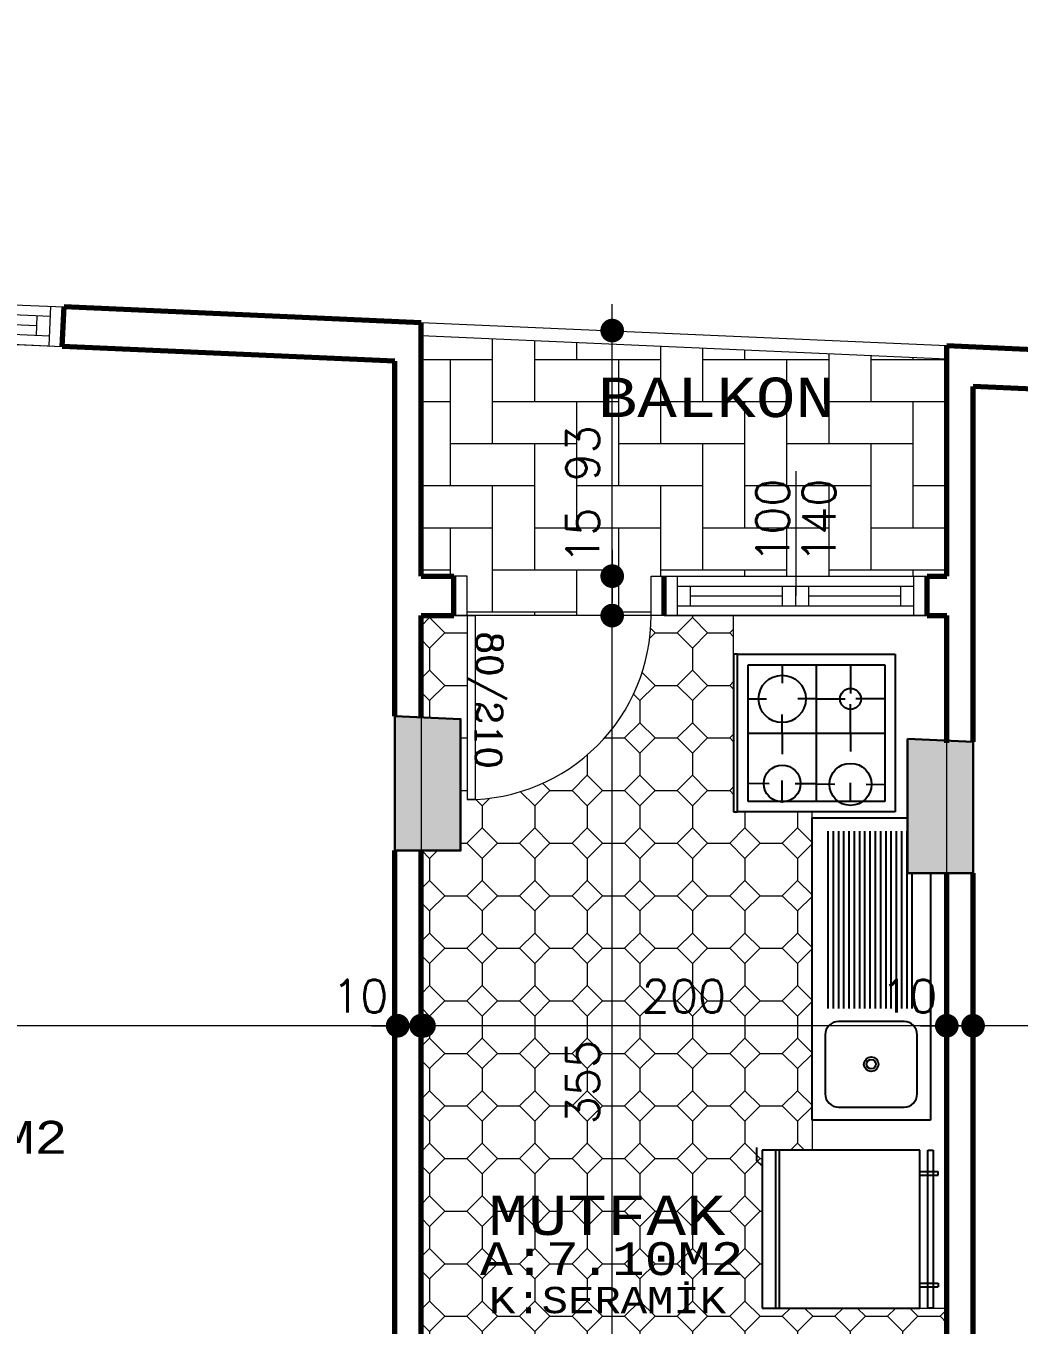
# Model space of a CAD drawing. Header units: millimetres. Extents: x 35860 to 71103, y -11298 to -8385.
# Drawn here: x 49406.5 to 49784.3, y -9583.7 to -9089.1 of the extents above; entities that cross this region are included whole.
import ezdxf
from ezdxf.enums import TextEntityAlignment as Align

# ---------------------------------------------------------------- set-up
doc = ezdxf.new("R2010")
doc.units = ezdxf.units.MM
doc.header["$MEASUREMENT"] = 0
doc.layers.get('0').update_dxf_attribs({"lineweight": 15})
doc.layers.get('Defpoints').update_dxf_attribs({"lineweight": 20})
for name, color, linetype, lineweight in [('02', 2, 'Continuous', 20), ('03_Yazı', 1, 'Continuous', 30), ('07', 3, 'Continuous', 70), ('Aks&Tefriş', 5, 'Continuous', 20), ('Kolon', 6, 'Continuous', 30), ('Merd&Balkon', 40, 'Continuous', 20), ('Ölçü', 140, 'Continuous', 20)]:
    doc.layers.add(name, color=color, linetype=linetype, lineweight=lineweight)
doc.layers.add('Lay_X', color=45, linetype='Continuous', lineweight=13, plot=False)
doc.layers.add('M-TEF', color=63, linetype='Continuous')
doc.styles.add('0', font='txt.shx')
doc.styles.add('C', font='')
doc.styles.add('C3', font='', dxfattribs={"height": 15})
doc.styles.add('ROMANC', font='romanc', dxfattribs={"height": 0.11})
doc.styles.get('C').set_extended_font_data('Courier New Tur')
doc.styles.get('C3').set_extended_font_data('Courier New Tur')
doc.dimstyles.new('2', dxfattribs={"dimtxt": 12.5, "dimasz": 1, "dimexe": 0, "dimexo": 0, "dimgap": 5, "dimtad": 1, "dimdec": 0, "dimlfac": -1, "dimzin": 12, "dimdsep": 46, "dimtxsty": '0', "dimblk": 'DOT', "dimcen": 2.5, "dimse1": 1, "dimse2": 1, "dimclrd": 256, "dimclrt": 1, "dimadec": 0, "dimazin": 0, "dimtfac": 1, "dimtdec": 0, "dimtmove": 0, "dimatfit": 0, "dimldrblk": 'DOT', "dimfxl": 1, "dimtolj": 1, "dimtzin": 0, "dimlwd": -1, "dimarcsym": 0})
doc.dimstyles.new('3', dxfattribs={"dimtxt": 15, "dimasz": 1, "dimexe": 0.18, "dimexo": 0.0625, "dimgap": 5, "dimtad": 1, "dimdec": 0, "dimlfac": -1, "dimzin": 12, "dimdsep": 46, "dimtxsty": '0', "dimblk": 'DOT', "dimcen": 2.5, "dimse1": 1, "dimse2": 1, "dimclrd": 256, "dimclrt": 1, "dimadec": 8, "dimazin": 0, "dimtfac": 1, "dimtdec": 0, "dimtmove": 0, "dimatfit": 0, "dimldrblk": 'DOT', "dimfxl": 1, "dimtolj": 1, "dimtzin": 0, "dimlwd": -1, "dimarcsym": 0})
doc.dimstyles.new('_VI80I', dxfattribs={"dimtxt": 15, "dimasz": 1, "dimexe": 0, "dimexo": 100, "dimgap": 5, "dimtad": 1, "dimdec": 0, "dimlfac": -1, "dimzin": 12, "dimdsep": 46, "dimtxsty": '0', "dimblk1": 'DOT80_2', "dimblk2": 'DOT80_1', "dimsah": 1, "dimcen": 2.5, "dimse1": 1, "dimse2": 1, "dimclrd": 256, "dimclrt": 1, "dimadec": 8, "dimazin": 0, "dimtfac": 1, "dimtdec": 0, "dimtmove": 0, "dimatfit": 0, "dimldrblk": 'DOT', "dimfxl": 1, "dimtolj": 1, "dimtzin": 0, "dimlwd": -1, "dimarcsym": 0})

# ---------------------------------------------------------------- blocks, each defined once
blk = doc.blocks.new('P_X_D_2_15-150')
at = {"layer": '02'}
for p, q in [((0, 55), (0, 7.5)), ((-75, 15), (75, 15)), ((-70, 0), (-70, 15)), ((70, 0), (70, 15)), ((-70, 11.25), (70, 11.25)), ((-65, 3.75), (-65, 11.25)), ((-5, 3.75), (-5, 11.25)), ((0, 3.75), (0, 11.25)), ((5, 3.75), (5, 11.25)), ((65, 3.75), (65, 11.25)), ((-65, 7.5), (-5, 7.5)), ((5, 7.5), (65, 7.5)), ((-75, 0), (75, 0)), ((-70, 3.75), (70, 3.75))]:
    blk.add_line(p, q, dxfattribs=at)
at = {"layer": '07'}
for p, q in [((-75, 0), (-75, 15)), ((75, 0), (75, 15))]:
    blk.add_line(p, q, dxfattribs=at)
at = {"layer": '03_Yazı', "style": '0', "flags": 8}
for tag, p in [('150', (-2.5, 20)), ('140', (15.09, 20))]:
    blk.add_attdef(tag, p, '', height=12.5, rotation=90, dxfattribs=at)
blk = doc.blocks.new('P_X_D_2_15-100')
at = {"layer": '02'}
for p, q in [((0, 55), (0, 7.5)), ((-50, 15), (50, 15)), ((-45, 0), (-45, 15)), ((45, 0), (45, 15)), ((-45, 11.25), (45, 11.25)), ((-40, 3.75), (-40, 11.25)), ((-5, 3.75), (-5, 11.25)), ((0, 3.75), (0, 11.25)), ((5, 3.75), (5, 11.25)), ((40, 3.75), (40, 11.25)), ((-40, 7.5), (-5, 7.5)), ((5, 7.5), (40, 7.5)), ((-50, 0), (50, 0)), ((-45, 3.75), (45, 3.75))]:
    blk.add_line(p, q, dxfattribs=at)
at = {"layer": '07'}
for p, q in [((-50, 0), (-50, 15)), ((50, 0), (50, 15))]:
    blk.add_line(p, q, dxfattribs=at)
at = {"layer": '03_Yazı', "style": '0', "flags": 8}
for tag, p in [('100', (-2.5, 20)), ('140', (15.09, 20))]:
    blk.add_attdef(tag, p, '', height=12.5, rotation=90, dxfattribs=at)
blk = doc.blocks.new('DOT')
at = {"color": 0}
blk.add_line((-10, 0), (10, 0), dxfattribs=at)
at = {"color": 0, "const_width": 4.5}
blk.add_lwpolyline([(-2.25, 0, 1), (2.25, 0, 1)], format="xyb", close=True, dxfattribs=at)
blk = doc.blocks.new('*D394')
at = {"layer": 'Defpoints', "color": 0, "transparency": 16777216}
for p in [(49766.81, -9389.45), (50016.81, -9413.08), (49766.81, -9469.45)]:
    blk.add_point(p, dxfattribs=at)
at = {"layer": 'Ölçü', "transparency": 16777216}
blk.add_line((50015.81, -9469.45), (49767.81, -9469.45), dxfattribs=at)
at = {"layer": 'Ölçü', "transparency": 16777216, "rotation": 180}
blk.add_blockref('DOT', (49766.81, -9469.45), dxfattribs=at)
at = {"layer": 'Ölçü', "transparency": 16777216}
blk.add_blockref('DOT', (50016.81, -9469.45), dxfattribs=at)
at = {"layer": 'Ölçü', "color": 1, "transparency": 16777216, "insert": (49891.81, -9458.2), "char_height": 12.5, "attachment_point": 5, "style": '0'}
blk.add_mtext('\\A1;250', dxfattribs=at)
blk = doc.blocks.new('*D395')
at = {"layer": 'Defpoints', "color": 0, "transparency": 16777216}
for p in [(49756.81, -9389.45), (49766.81, -9389.45), (49756.81, -9469.45)]:
    blk.add_point(p, dxfattribs=at)
at = {"layer": 'Ölçü', "transparency": 16777216}
for p, q in [((49755.81, -9469.45), (49730.22, -9469.45)), ((49766.81, -9469.45), (49756.81, -9469.45)), ((49767.81, -9469.45), (49768.81, -9469.45))]:
    blk.add_line(p, q, dxfattribs=at)
blk.add_blockref('DOT', (49756.81, -9469.45), dxfattribs=at)
at = {"layer": 'Ölçü', "transparency": 16777216, "rotation": 180}
blk.add_blockref('DOT', (49766.81, -9469.45), dxfattribs=at)
at = {"layer": 'Ölçü', "color": 1, "transparency": 16777216, "insert": (49742.51, -9458.2), "char_height": 12.5, "attachment_point": 5, "style": '0'}
blk.add_mtext('\\A1;10', dxfattribs=at)
blk = doc.blocks.new('*D396')
at = {"layer": 'Defpoints', "color": 0, "transparency": 16777216}
for p in [(49556.81, -9373.42), (49756.81, -9389.45), (49556.81, -9469.45)]:
    blk.add_point(p, dxfattribs=at)
at = {"layer": 'Ölçü', "transparency": 16777216}
blk.add_line((49755.81, -9469.45), (49557.81, -9469.45), dxfattribs=at)
at = {"layer": 'Ölçü', "transparency": 16777216, "rotation": 180}
blk.add_blockref('DOT', (49556.81, -9469.45), dxfattribs=at)
at = {"layer": 'Ölçü', "transparency": 16777216}
blk.add_blockref('DOT', (49756.81, -9469.45), dxfattribs=at)
at = {"layer": 'Ölçü', "color": 1, "transparency": 16777216, "insert": (49656.81, -9458.2), "char_height": 12.5, "attachment_point": 5, "style": '0'}
blk.add_mtext('\\A1;200', dxfattribs=at)
blk = doc.blocks.new('*D397')
at = {"layer": 'Defpoints', "color": 0, "transparency": 16777216}
for p in [(49547.9, -9373.42), (49557.9, -9373.42), (49547.9, -9469.45)]:
    blk.add_point(p, dxfattribs=at)
at = {"layer": 'Ölçü', "transparency": 16777216}
for p, q in [((49546.9, -9469.45), (49521.32, -9469.45)), ((49557.9, -9469.45), (49547.9, -9469.45)), ((49558.9, -9469.45), (49559.9, -9469.45))]:
    blk.add_line(p, q, dxfattribs=at)
blk.add_blockref('DOT', (49547.9, -9469.45), dxfattribs=at)
at = {"layer": 'Ölçü', "transparency": 16777216, "rotation": 180}
blk.add_blockref('DOT', (49557.9, -9469.45), dxfattribs=at)
at = {"layer": 'Ölçü', "color": 1, "transparency": 16777216, "insert": (49533.61, -9458.2), "char_height": 12.5, "attachment_point": 5, "style": '0'}
blk.add_mtext('\\A1;10', dxfattribs=at)
blk = doc.blocks.new('*D398')
at = {"layer": 'Defpoints', "color": 0, "transparency": 16777216}
for p in [(49147.9, -9373.42), (49547.9, -9373.42), (49147.9, -9469.45)]:
    blk.add_point(p, dxfattribs=at)
at = {"layer": 'Ölçü', "transparency": 16777216}
blk.add_line((49546.9, -9469.45), (49148.9, -9469.45), dxfattribs=at)
at = {"layer": 'Ölçü', "transparency": 16777216, "rotation": 180}
blk.add_blockref('DOT', (49147.9, -9469.45), dxfattribs=at)
at = {"layer": 'Ölçü', "transparency": 16777216}
blk.add_blockref('DOT', (49547.9, -9469.45), dxfattribs=at)
at = {"layer": 'Ölçü', "color": 1, "transparency": 16777216, "insert": (49347.9, -9458.2), "char_height": 12.5, "attachment_point": 5, "style": '0'}
blk.add_mtext('\\A1;400', dxfattribs=at)
blk = doc.blocks.new('*D449')
at = {"layer": 'Defpoints', "color": 0, "transparency": 16777216}
for p in [(49577.32, -9313.42), (49629.51, -9313.42), (49571.81, -9668.42)]:
    blk.add_point(p, dxfattribs=at)
at = {"layer": 'Ölçü', "transparency": 16777216}
blk.add_line((49629.51, -9667.42), (49629.51, -9314.42), dxfattribs=at)
for p, rotation in [((49629.51, -9313.42), 90), ((49629.51, -9668.42), 270)]:
    blk.add_blockref('DOT', p, dxfattribs=dict(at, rotation=rotation))
at = {"layer": 'Ölçü', "color": 1, "transparency": 16777216, "insert": (49618.26, -9490.92), "char_height": 12.5, "attachment_point": 5, "rotation": 90, "style": '0'}
blk.add_mtext('\\A1;355', dxfattribs=at)
blk = doc.blocks.new('*D450')
at = {"layer": 'Defpoints', "color": 0, "transparency": 16777216}
for p in [(49574.32, -9298.42), (49629.51, -9298.42), (49577.32, -9313.42)]:
    blk.add_point(p, dxfattribs=at)
at = {"layer": 'Ölçü', "transparency": 16777216}
for p, q in [((49629.51, -9297.42), (49629.51, -9269.76)), ((49629.51, -9313.42), (49629.51, -9298.42)), ((49629.51, -9314.42), (49629.51, -9315.42))]:
    blk.add_line(p, q, dxfattribs=at)
for p, rotation in [((49629.51, -9298.42), 270), ((49629.51, -9313.42), 90)]:
    blk.add_blockref('DOT', p, dxfattribs=dict(at, rotation=rotation))
at = {"layer": 'Ölçü', "color": 1, "transparency": 16777216, "insert": (49618.26, -9283.09), "char_height": 12.5, "attachment_point": 5, "rotation": 90, "style": '0'}
blk.add_mtext('\\A1;15', dxfattribs=at)
blk = doc.blocks.new('*D451')
at = {"layer": 'Defpoints', "color": 0, "transparency": 16777216}
for p in [(49624.5, -9204.99), (49629.51, -9204.99), (49574.32, -9298.42)]:
    blk.add_point(p, dxfattribs=at)
at = {"layer": 'Ölçü', "transparency": 16777216}
blk.add_line((49629.51, -9297.42), (49629.51, -9205.99), dxfattribs=at)
for p, rotation in [((49629.51, -9204.99), 90), ((49629.51, -9298.42), 270)]:
    blk.add_blockref('DOT', p, dxfattribs=dict(at, rotation=rotation))
at = {"layer": 'Ölçü', "color": 1, "transparency": 16777216, "insert": (49618.26, -9251.7), "char_height": 12.5, "attachment_point": 5, "rotation": 90, "style": '0'}
blk.add_mtext('\\A1;93', dxfattribs=at)
blk = doc.blocks.new('DOT80_2')
at = {"color": 0}
blk.add_line((0, 0), (0, -80), dxfattribs=at)
blk.add_blockref('DOT', (0, 0))
blk = doc.blocks.new('DOT80_1')
at = {"color": 0}
blk.add_line((0, 0), (0, 80), dxfattribs=at)
blk.add_blockref('DOT', (0, 0))
blk = doc.blocks.new('*D940')
at = {"layer": 'Aks&Tefriş', "transparency": 16777216}
blk.add_line((49830.07, -8999.9), (49757.81, -8999.9), dxfattribs=at)
at = {"layer": 'Defpoints', "color": 0, "transparency": 16777216}
for p in [(49756.81, -8999.9), (49756.81, -9210.82), (49831.07, -9214.09)]:
    blk.add_point(p, dxfattribs=at)
at = {"layer": 'Aks&Tefriş', "transparency": 16777216, "rotation": 180}
blk.add_blockref('DOT80_1', (49756.81, -8999.9), dxfattribs=at)
at = {"layer": 'Aks&Tefriş', "transparency": 16777216}
blk.add_blockref('DOT80_2', (49831.07, -8999.9), dxfattribs=at)
at = {"layer": 'Aks&Tefriş', "color": 1, "transparency": 16777216, "insert": (49793.94, -8987.4), "char_height": 15, "attachment_point": 5, "style": '0'}
blk.add_mtext('\\A1;74', dxfattribs=at)
blk = doc.blocks.new('*D941')
at = {"layer": 'Aks&Tefriş', "transparency": 16777216}
for p, q in [((49750.32, -8999.9), (49749.32, -8999.9)), ((49756.81, -8999.9), (49751.32, -8999.9)), ((49757.81, -8999.9), (49758.81, -8999.9))]:
    blk.add_line(p, q, dxfattribs=at)
at = {"layer": 'Defpoints', "color": 0, "transparency": 16777216}
for p in [(49751.32, -8999.9), (49756.81, -9210.82), (49751.32, -9298.42)]:
    blk.add_point(p, dxfattribs=at)
at = {"layer": 'Aks&Tefriş', "transparency": 16777216}
blk.add_blockref('DOT', (49751.32, -8999.9), dxfattribs=at)
at = {"layer": 'Aks&Tefriş', "transparency": 16777216, "rotation": 180}
blk.add_blockref('DOT', (49756.81, -8999.9), dxfattribs=at)
at = {"layer": 'Aks&Tefriş', "color": 1, "transparency": 16777216, "insert": (49754.06, -8987.4), "char_height": 15, "attachment_point": 5, "style": '0'}
blk.add_mtext('\\A1;5', dxfattribs=at)
blk = doc.blocks.new('*D942')
at = {"layer": 'Aks&Tefriş', "transparency": 16777216}
blk.add_line((49750.32, -8999.9), (49652.32, -8999.9), dxfattribs=at)
at = {"layer": 'Defpoints', "color": 0, "transparency": 16777216}
for p in [(49651.32, -8999.9), (49651.32, -9298.42), (49751.32, -9298.42)]:
    blk.add_point(p, dxfattribs=at)
at = {"layer": 'Aks&Tefriş', "transparency": 16777216, "rotation": 180}
blk.add_blockref('DOT80_1', (49651.32, -8999.9), dxfattribs=at)
at = {"layer": 'Aks&Tefriş', "transparency": 16777216}
blk.add_blockref('DOT80_2', (49751.32, -8999.9), dxfattribs=at)
at = {"layer": 'Aks&Tefriş', "color": 1, "transparency": 16777216, "insert": (49701.32, -8987.4), "char_height": 15, "attachment_point": 5, "style": '0'}
blk.add_mtext('\\A1;100', dxfattribs=at)
blk = doc.blocks.new('*D943')
at = {"layer": 'Aks&Tefriş', "transparency": 16777216}
blk.add_line((49650.32, -8999.9), (49572.32, -8999.9), dxfattribs=at)
at = {"layer": 'Defpoints', "color": 0, "transparency": 16777216}
for p in [(49571.32, -8999.9), (49571.32, -9298.42), (49651.32, -9298.42)]:
    blk.add_point(p, dxfattribs=at)
at = {"layer": 'Aks&Tefriş', "transparency": 16777216, "rotation": 180}
blk.add_blockref('DOT80_1', (49571.32, -8999.9), dxfattribs=at)
at = {"layer": 'Aks&Tefriş', "transparency": 16777216}
blk.add_blockref('DOT80_2', (49651.32, -8999.9), dxfattribs=at)
at = {"layer": 'Aks&Tefriş', "color": 1, "transparency": 16777216, "insert": (49611.32, -8987.4), "char_height": 15, "attachment_point": 5, "style": '0'}
blk.add_mtext('\\A1;80', dxfattribs=at)
blk = doc.blocks.new('*D944')
at = {"layer": 'Aks&Tefriş', "transparency": 16777216}
blk.add_line((49570.32, -8999.9), (49557.81, -8999.9), dxfattribs=at)
at = {"layer": 'Defpoints', "color": 0, "transparency": 16777216}
for p in [(49556.81, -8999.9), (49556.81, -9202), (49571.32, -9298.42)]:
    blk.add_point(p, dxfattribs=at)
at = {"layer": 'Aks&Tefriş', "transparency": 16777216, "rotation": 180}
blk.add_blockref('DOT80_1', (49556.81, -8999.9), dxfattribs=at)
at = {"layer": 'Aks&Tefriş', "transparency": 16777216}
blk.add_blockref('DOT80_2', (49571.32, -8999.9), dxfattribs=at)
at = {"layer": 'Aks&Tefriş', "color": 1, "transparency": 16777216, "insert": (49559.06, -8987.4), "char_height": 15, "attachment_point": 5, "style": '0'}
blk.add_mtext('\\A1;15', dxfattribs=at)
blk = doc.blocks.new('*D945')
at = {"layer": 'Aks&Tefriş', "transparency": 16777216}
blk.add_line((49555.81, -8999.9), (49421.95, -8999.9), dxfattribs=at)
at = {"layer": 'Defpoints', "color": 0, "transparency": 16777216}
for p in [(49420.95, -8999.9), (49420.95, -9196.02), (49556.81, -9202)]:
    blk.add_point(p, dxfattribs=at)
at = {"layer": 'Aks&Tefriş', "transparency": 16777216, "rotation": 180}
blk.add_blockref('DOT80_1', (49420.95, -8999.9), dxfattribs=at)
at = {"layer": 'Aks&Tefriş', "transparency": 16777216}
blk.add_blockref('DOT80_2', (49556.81, -8999.9), dxfattribs=at)
at = {"layer": 'Aks&Tefriş', "color": 1, "transparency": 16777216, "insert": (49488.88, -8987.4), "char_height": 15, "attachment_point": 5, "style": '0'}
blk.add_mtext('\\A1;136', dxfattribs=at)
blk = doc.blocks.new('*D946')
at = {"layer": 'Aks&Tefriş', "transparency": 16777216}
blk.add_line((49419.95, -8999.9), (49272.09, -8999.9), dxfattribs=at)
at = {"layer": 'Defpoints', "color": 0, "transparency": 16777216}
for p in [(49271.09, -8999.9), (49271.09, -9189.41), (49420.95, -9196.02)]:
    blk.add_point(p, dxfattribs=at)
at = {"layer": 'Aks&Tefriş', "transparency": 16777216, "rotation": 180}
blk.add_blockref('DOT80_1', (49271.09, -8999.9), dxfattribs=at)
at = {"layer": 'Aks&Tefriş', "transparency": 16777216}
blk.add_blockref('DOT80_2', (49420.95, -8999.9), dxfattribs=at)
at = {"layer": 'Aks&Tefriş', "color": 1, "transparency": 16777216, "insert": (49346.02, -8987.4), "char_height": 15, "attachment_point": 5, "style": '0'}
blk.add_mtext('\\A1;150', dxfattribs=at)

msp = doc.modelspace()

# ---------------------------------------------------------------- hatches: boundary and pattern name
h = msp.add_hatch()
h.set_pattern_fill('SERAMIK9', color=256, scale=4, style=0, pattern_type=2)
h.set_pattern_definition([(0, (0, 0), (16, 16), [48, -16]), (90, (16, 0), (-16, -16), [48, -16])])
h.paths.add_polyline_path([(49756.81, -9215.82), (49556.81, -9207.01), (49556.81, -9298.42), (49569.32, -9298.42), (49574.32, -9298.42), (49574.32, -9313.42), (49644.32, -9313.42), (49644.32, -9298.42), (49649.32, -9298.42), (49749.32, -9298.42), (49756.81, -9298.42)])
h.paths.add_polyline_path([(49717.54, -9296.55), (49717.54, -9263.21), (49698.79, -9263.21), (49698.79, -9296.55)], flags=24)
h.paths.add_polyline_path([(49699.95, -9296.55), (49699.95, -9265.3), (49681.2, -9265.3), (49681.2, -9296.55)], flags=24)
h.paths.add_polyline_path([(49608.89, -9294.55), (49608.89, -9271.63), (49627.64, -9271.63), (49627.64, -9294.55)], flags=24)
h.paths.add_polyline_path([(49608.89, -9265.25), (49608.89, -9238.16), (49627.64, -9238.16), (49627.64, -9265.25)], flags=24)
h.paths.add_polyline_path([(49617.93, -9242.27), (49720.36, -9242.27), (49720.36, -9218.61), (49617.93, -9218.61)], flags=24)
h = msp.add_hatch()
h.set_pattern_fill('SERAMIK1', color=256, scale=20, style=0, pattern_type=2)
h.set_pattern_definition([(315, (0, 5.8), (20.000006, -4e-15), [8.20244, -20.08184]), (0, (5.8, 0), (20, 20), [8.4, -11.6]), (45, (14.2, 0), (0, 20.000006), [8.20244, -20.08184]), (135, (20, 14.2), (-20.000006, 0), [8.20244, -20.08184]), (225, (5.8, 20), (-2e-15, -20.000006), [8.20244, -20.08184]), (270, (0, 14.2), (20, -20), [8.4, -11.6])])
h.paths.add_polyline_path([(49756.81, -9576.85), (49746.58, -9576.85), (49686.58, -9576.85), (49686.58, -9516.85), (49705.56, -9516.85), (49705.56, -9505.39), (49705.56, -9390.39), (49705.56, -9388.11), (49677.19, -9388.11), (49675.69, -9388.11), (49675.69, -9328.11), (49675.69, -9313.42), (49649.32, -9313.42), (49644.32, -9313.42, -0.401712), (49577.32, -9383.36), (49577.32, -9383.42), (49574.32, -9383.42), (49574.32, -9313.42), (49569.32, -9313.42), (49556.81, -9313.42), (49556.81, -9352.15), (49571.81, -9352.81), (49571.81, -9402.81), (49556.81, -9402.81), (49556.81, -9638.42), (49571.81, -9638.42), (49571.81, -9668.42), (49581.81, -9668.42), (49586.81, -9668.42), (49586.81, -9588.42), (49589.81, -9588.42), (49589.81, -9588.48, -0.40327), (49666.81, -9668.42), (49671.81, -9668.42), (49756.81, -9668.42)])
h.paths.add_polyline_path([(49639.1, -9448.82), (49674.51, -9448.82), (49674.51, -9467.57), (49639.1, -9467.57)], flags=24)
h.paths.add_polyline_path([(49608.89, -9510.71), (49608.89, -9471.13), (49627.64, -9471.13), (49627.64, -9510.71)], flags=24)
h.paths.add_polyline_path([(49577.17, -9582.4), (49678.31, -9582.4), (49678.31, -9562.57), (49577.17, -9562.57)], flags=24)
h.paths.add_polyline_path([(49573.31, -9568.15), (49685.38, -9568.15), (49685.38, -9547.08), (49573.31, -9547.08)], flags=24)
h.paths.add_polyline_path([(49576.38, -9553.33), (49678.63, -9553.33), (49678.63, -9530.19), (49576.38, -9530.19)], flags=24)
h = msp.add_hatch()
h.set_pattern_fill('ANSI33', color=256, scale=30, style=0)
h.paths.add_polyline_path([(49131.81, -9384.52), (49131.81, -9333.42), (49156.81, -9334.52), (49156.81, -9384.52)])
h.paths.add_polyline_path([(49546.81, -9402.81), (49546.81, -9351.71), (49571.81, -9352.81), (49571.81, -9402.81)])
h.paths.add_polyline_path([(50031.81, -9983.42), (49971.81, -9983.42), (49971.81, -10013.42), (50031.81, -10013.42)])
h.paths.add_polyline_path([(50006.81, -9628.42), (50031.81, -9628.42), (50031.81, -9678.42), (50006.81, -9678.42)])
h.paths.add_polyline_path([(49571.81, -9638.42), (49571.81, -9678.42), (49546.81, -9678.42), (49546.81, -9638.42)])
h.paths.add_polyline_path([(49181.81, -9678.42), (49131.81, -9678.42), (49131.81, -9653.42), (49181.81, -9653.42)])
h.paths.add_polyline_path([(49171.81, -9893.42), (49131.81, -9893.42), (49131.81, -9923.42), (49171.81, -9923.42)])
h.paths.add_polyline_path([(49156.81, -10623.42), (49156.81, -10573.42), (49131.81, -10573.42), (49131.81, -10623.42)])
h.paths.add_polyline_path([(50006.81, -10368.42), (50031.81, -10368.42), (50031.81, -10318.42), (50006.81, -10318.42)])
h.paths.add_polyline_path([(49571.81, -10368.42), (49571.81, -10318.42), (49546.81, -10318.42), (49546.81, -10368.42)])
h.paths.add_polyline_path([(50006.81, -9423.08), (50006.81, -9371.98), (50031.81, -9373.08), (50031.81, -9423.08)])
h.paths.add_polyline_path([(49741.81, -9360.3), (49766.81, -9361.4), (49766.81, -9411.4), (49741.81, -9411.4)])
h.paths.add_polyline_path([(49471.81, -10138.42), (49446.81, -10138.42), (49446.81, -10073.42), (49471.81, -10073.42)])
h.paths.add_polyline_path([(49471.81, -9923.42), (49471.81, -9858.42), (49446.81, -9858.42), (49446.81, -9923.42)])
h.paths.add_polyline_path([(49741.81, -9873.42), (49741.81, -9878.42), (49746.81, -9878.42), (49836.81, -9878.42), (49836.81, -9858.42), (49741.81, -9858.42)])
h.paths.add_polyline_path([(49741.81, -10133.42), (49741.81, -10118.42), (49836.81, -10118.42), (49836.81, -10138.42), (49741.81, -10138.42)])
h.paths.add_polyline_path([(49181.81, -10318.42), (49131.81, -10318.42), (49131.81, -10343.42), (49181.81, -10343.42)])
h.paths.add_polyline_path([(49741.81, -10623.42), (49766.81, -10623.42), (49766.81, -10573.42), (49741.81, -10573.42)])
h.paths.add_polyline_path([(50006.81, -10623.42), (50031.81, -10623.42), (50031.81, -10573.42), (50006.81, -10573.42)])
h.paths.add_polyline_path([(49571.81, -10623.42), (49571.81, -10573.42), (49546.81, -10573.42), (49546.81, -10623.42)])

# ---------------------------------------------------------------- linework, layer by layer
for p, q in [((49675.69, -9328.11), (49675.69, -9313.42)), ((49705.56, -9390.39), (49705.56, -9388.11)), ((49705.56, -9505.39), (49705.56, -9516.85)), ((49746.58, -9576.85), (49756.81, -9576.85))]:
    msp.add_line(p, q)
at = {"layer": '02'}
msp.add_line((49574.32, -9313.42), (49577.32, -9313.42), dxfattribs=at)
for points in [[(49569.32, -9313.42), (49574.32, -9313.42), (49574.32, -9298.42), (49569.32, -9298.42)], [(49649.32, -9313.42), (49644.32, -9313.42), (49644.32, -9298.42), (49649.32, -9298.42)]]:
    msp.add_lwpolyline(points, dxfattribs=at)
msp.add_lwpolyline([(49577.32, -9313.42), (49577.32, -9383.42), (49574.32, -9383.42, 0.414214), (49644.32, -9313.42), (49574.32, -9313.42), (49574.32, -9383.42)], format="xyb", dxfattribs=at)
at = {"layer": '07'}
for p, q in [((49556.81, -9202), (49420.95, -9196.02)), ((49556.81, -9298.42), (49556.81, -9202)), ((49546.81, -9216.58), (49420.29, -9211)), ((49756.81, -9298.42), (49756.81, -9210.82)), ((49831.07, -9214.09), (49756.81, -9210.82)), ((49546.81, -9351.71), (49546.81, -9216.58)), ((49766.81, -9361.4), (49766.81, -9226.27)), ((49830.41, -9229.08), (49766.81, -9226.27)), ((49556.81, -9298.42), (49569.32, -9298.42)), ((49569.32, -9313.42), (49569.32, -9298.42)), ((49649.32, -9313.42), (49649.32, -9298.42)), ((49749.32, -9298.42), (49756.81, -9298.42)), ((49556.81, -9313.42), (49569.32, -9313.42)), ((49556.81, -9352.15), (49556.81, -9313.42)), ((49749.32, -9313.42), (49756.81, -9313.42)), ((49756.81, -9361.84), (49756.81, -9313.42)), ((49546.81, -9638.42), (49546.81, -9402.81)), ((49556.81, -9638.42), (49556.81, -9402.81)), ((49756.81, -9668.42), (49756.81, -9411.4)), ((49766.81, -9668.42), (49766.81, -9411.4))]:
    msp.add_line(p, q, dxfattribs=at)
at = {"layer": 'Kolon'}
for points in [[(49546.81, -9402.81), (49546.81, -9351.71), (49571.81, -9352.81), (49571.81, -9402.81), (49571.81, -9402.81)], [(49741.81, -9360.3), (49766.81, -9361.4), (49766.81, -9411.4), (49741.81, -9411.4)]]:
    msp.add_lwpolyline(points, close=True, dxfattribs=at)
at = {"layer": 'Lay_X'}
for points in [[(49546.81, -9216.58), (49546.81, -9668.42), (49146.81, -9668.42), (49146.81, -9198.95)], [(49766.81, -9226.27), (49766.81, -9668.42), (50016.81, -9668.42), (50016.81, -9237.29)], [(49756.81, -9668.42), (49756.81, -9313.42), (49556.81, -9313.42), (49556.81, -9668.42)]]:
    msp.add_lwpolyline(points, close=True, dxfattribs=at)
at = {"layer": 'M-TEF'}
for p, q in [((49677.19, -9328.11), (49675.69, -9328.11)), ((49675.69, -9328.11), (49675.69, -9388.11)), ((49677.19, -9328.11), (49675.69, -9328.11)), ((49675.69, -9328.11), (49675.69, -9388.11)), ((49677.19, -9328.11), (49675.69, -9328.11)), ((49675.69, -9328.11), (49675.69, -9388.11)), ((49677.19, -9328.11), (49737.19, -9328.11)), ((49677.19, -9388.11), (49677.19, -9328.11)), ((49677.19, -9328.11), (49737.19, -9328.11)), ((49677.19, -9388.11), (49677.19, -9328.11)), ((49677.19, -9388.11), (49677.19, -9328.11)), ((49677.19, -9328.11), (49737.19, -9328.11)), ((49681.19, -9384.11), (49681.19, -9332.11)), ((49681.19, -9332.11), (49733.19, -9332.11)), ((49681.19, -9384.11), (49681.19, -9332.11)), ((49681.19, -9332.11), (49733.19, -9332.11)), ((49681.19, -9384.11), (49681.19, -9332.11)), ((49681.19, -9332.11), (49733.19, -9332.11)), ((49694.19, -9332.11), (49694.19, -9339.11)), ((49694.19, -9332.11), (49694.19, -9339.11)), ((49694.19, -9332.11), (49694.19, -9339.11)), ((49707.19, -9384.11), (49707.19, -9332.11)), ((49707.19, -9384.11), (49707.19, -9332.11)), ((49707.19, -9384.11), (49707.19, -9332.11)), ((49720.19, -9332.11), (49720.19, -9343.11)), ((49720.19, -9332.11), (49720.19, -9343.11)), ((49720.19, -9332.11), (49720.19, -9343.11)), ((49733.19, -9332.11), (49733.19, -9384.11)), ((49733.19, -9332.11), (49733.19, -9384.11)), ((49733.19, -9332.11), (49733.19, -9384.11)), ((49737.19, -9328.11), (49737.19, -9388.11)), ((49737.19, -9328.11), (49737.19, -9388.11)), ((49737.19, -9328.11), (49737.19, -9388.11)), ((49681.19, -9345.11), (49688.19, -9345.11)), ((49681.19, -9345.11), (49688.19, -9345.11)), ((49681.19, -9345.11), (49688.19, -9345.11)), ((49707.19, -9345.11), (49700.19, -9345.11)), ((49707.19, -9345.11), (49700.19, -9345.11)), ((49707.19, -9345.11), (49700.19, -9345.11)), ((49707.19, -9345.11), (49718.19, -9345.11)), ((49707.19, -9345.11), (49718.19, -9345.11)), ((49707.19, -9345.11), (49718.19, -9345.11)), ((49720.19, -9358.11), (49720.19, -9347.11)), ((49720.19, -9358.11), (49720.19, -9347.11)), ((49720.19, -9358.11), (49720.19, -9347.11)), ((49733.19, -9345.11), (49722.19, -9345.11)), ((49733.19, -9345.11), (49722.19, -9345.11)), ((49733.19, -9345.11), (49722.19, -9345.11)), ((49694.19, -9358.11), (49694.19, -9351.11)), ((49694.19, -9358.11), (49694.19, -9351.11)), ((49694.19, -9358.11), (49694.19, -9351.11)), ((49681.19, -9358.11), (49733.19, -9358.11)), ((49681.19, -9358.11), (49733.19, -9358.11)), ((49681.19, -9358.11), (49733.19, -9358.11)), ((49694.19, -9358.11), (49694.19, -9366.11)), ((49694.19, -9358.11), (49694.19, -9366.11)), ((49694.19, -9358.11), (49694.19, -9366.11)), ((49720.19, -9358.11), (49720.19, -9365.11)), ((49720.19, -9358.11), (49720.19, -9365.11)), ((49720.19, -9358.11), (49720.19, -9365.11)), ((49694.19, -9384.11), (49694.19, -9376.11)), ((49694.19, -9384.11), (49694.19, -9376.11)), ((49694.19, -9384.11), (49694.19, -9376.11)), ((49681.18, -9377.2), (49689.18, -9377.28)), ((49681.18, -9377.2), (49689.18, -9377.28)), ((49681.18, -9377.2), (49689.18, -9377.28)), ((49707.18, -9377.48), (49699.18, -9377.39)), ((49707.18, -9377.48), (49699.18, -9377.39)), ((49707.18, -9377.48), (49699.18, -9377.39)), ((49707.18, -9377.48), (49714.18, -9377.56)), ((49707.18, -9377.48), (49714.18, -9377.56)), ((49707.18, -9377.48), (49714.18, -9377.56)), ((49720.19, -9384.11), (49720.19, -9377.11)), ((49720.19, -9384.11), (49720.19, -9377.11)), ((49720.19, -9384.11), (49720.19, -9377.11)), ((49733.18, -9377.77), (49726.18, -9377.69)), ((49733.18, -9377.77), (49726.18, -9377.69)), ((49733.18, -9377.77), (49726.18, -9377.69)), ((49733.19, -9384.11), (49681.19, -9384.11)), ((49733.19, -9384.11), (49681.19, -9384.11)), ((49733.19, -9384.11), (49681.19, -9384.11)), ((49675.69, -9388.11), (49677.19, -9388.11)), ((49675.69, -9388.11), (49677.19, -9388.11)), ((49675.69, -9388.11), (49677.19, -9388.11)), ((49737.19, -9388.11), (49677.19, -9388.11)), ((49737.19, -9388.11), (49677.19, -9388.11)), ((49737.19, -9388.11), (49677.19, -9388.11)), ((49705.56, -9390.39), (49741.81, -9390.39)), ((49705.56, -9505.39), (49705.56, -9390.39)), ((49705.56, -9390.39), (49741.81, -9390.39)), ((49705.56, -9505.39), (49705.56, -9390.39)), ((49705.56, -9390.39), (49741.81, -9390.39)), ((49705.56, -9505.39), (49705.56, -9390.39)), ((49711.56, -9395.39), (49711.56, -9462.89)), ((49711.56, -9395.39), (49711.56, -9462.89)), ((49711.56, -9395.39), (49711.56, -9462.89)), ((49713.56, -9395.39), (49713.56, -9462.89)), ((49713.56, -9395.39), (49713.56, -9462.89)), ((49713.56, -9395.39), (49713.56, -9462.89)), ((49715.56, -9395.39), (49715.56, -9462.89)), ((49715.56, -9395.39), (49715.56, -9462.89)), ((49715.56, -9395.39), (49715.56, -9462.89)), ((49717.56, -9395.39), (49717.56, -9462.89)), ((49717.56, -9395.39), (49717.56, -9462.89)), ((49717.56, -9395.39), (49717.56, -9462.89)), ((49719.56, -9395.39), (49719.56, -9462.89)), ((49719.56, -9395.39), (49719.56, -9462.89)), ((49719.56, -9395.39), (49719.56, -9462.89)), ((49721.56, -9395.39), (49721.56, -9462.89)), ((49721.56, -9395.39), (49721.56, -9462.89)), ((49721.56, -9395.39), (49721.56, -9462.89)), ((49723.56, -9395.39), (49723.56, -9462.89)), ((49723.56, -9395.39), (49723.56, -9462.89)), ((49723.56, -9395.39), (49723.56, -9462.89)), ((49725.56, -9395.39), (49725.56, -9462.89)), ((49725.56, -9395.39), (49725.56, -9462.89)), ((49725.56, -9395.39), (49725.56, -9462.89)), ((49727.56, -9395.39), (49727.56, -9462.89)), ((49727.56, -9395.39), (49727.56, -9462.89)), ((49727.56, -9395.39), (49727.56, -9462.89)), ((49729.56, -9395.39), (49729.56, -9462.89)), ((49729.56, -9395.39), (49729.56, -9462.89)), ((49729.56, -9395.39), (49729.56, -9462.89)), ((49731.56, -9395.39), (49731.56, -9462.89)), ((49731.56, -9395.39), (49731.56, -9462.89)), ((49731.56, -9395.39), (49731.56, -9462.89)), ((49733.56, -9395.39), (49733.56, -9462.89)), ((49733.56, -9395.39), (49733.56, -9462.89)), ((49733.56, -9395.39), (49733.56, -9462.89)), ((49735.56, -9395.39), (49735.56, -9462.89)), ((49735.56, -9395.39), (49735.56, -9462.89)), ((49735.56, -9395.39), (49735.56, -9462.89)), ((49737.56, -9395.39), (49737.56, -9462.89)), ((49737.56, -9395.39), (49737.56, -9462.89)), ((49737.56, -9395.39), (49737.56, -9462.89)), ((49739.56, -9395.39), (49739.56, -9462.89)), ((49739.56, -9395.39), (49739.56, -9462.89)), ((49739.56, -9395.39), (49739.56, -9462.89)), ((49741.56, -9395.39), (49741.56, -9462.89)), ((49741.56, -9395.39), (49741.56, -9462.89)), ((49741.56, -9395.39), (49741.56, -9462.89)), ((49743.56, -9411.4), (49743.56, -9462.89)), ((49743.56, -9411.4), (49743.56, -9462.89)), ((49743.56, -9411.4), (49743.56, -9462.89)), ((49750.56, -9411.4), (49750.56, -9505.39)), ((49750.56, -9411.4), (49750.56, -9505.39)), ((49750.56, -9411.4), (49750.56, -9505.39)), ((49740.56, -9467.89), (49715.56, -9467.89)), ((49740.56, -9467.89), (49715.56, -9467.89)), ((49740.56, -9467.89), (49715.56, -9467.89)), ((49710.56, -9472.89), (49710.56, -9495.39)), ((49710.56, -9472.89), (49710.56, -9495.39)), ((49710.56, -9472.89), (49710.56, -9495.39)), ((49745.56, -9495.39), (49745.56, -9472.89)), ((49745.56, -9495.39), (49745.56, -9472.89)), ((49745.56, -9495.39), (49745.56, -9472.89)), ((49715.56, -9500.39), (49740.56, -9500.39)), ((49715.56, -9500.39), (49740.56, -9500.39)), ((49715.56, -9500.39), (49740.56, -9500.39)), ((49750.56, -9505.39), (49705.56, -9505.39)), ((49750.56, -9505.39), (49705.56, -9505.39)), ((49750.56, -9505.39), (49705.56, -9505.39)), ((49684.58, -9520.81), (49684.58, -9515.81)), ((49684.58, -9520.81), (49684.58, -9515.81)), ((49684.58, -9520.81), (49684.58, -9515.81)), ((49686.58, -9516.85), (49686.58, -9576.85)), ((49686.58, -9516.85), (49686.58, -9576.85)), ((49686.58, -9516.85), (49686.58, -9576.85)), ((49746.58, -9516.85), (49686.58, -9516.85)), ((49746.58, -9516.85), (49686.58, -9516.85)), ((49746.58, -9516.85), (49686.58, -9516.85)), ((49691.58, -9516.85), (49691.58, -9576.85)), ((49691.58, -9516.85), (49691.58, -9576.85)), ((49691.58, -9516.85), (49691.58, -9576.85)), ((49693.08, -9516.85), (49693.08, -9576.85)), ((49693.08, -9516.85), (49693.08, -9576.85)), ((49693.08, -9516.85), (49693.08, -9576.85)), ((49746.58, -9576.85), (49746.58, -9516.85)), ((49746.58, -9576.85), (49746.58, -9516.85)), ((49746.58, -9576.85), (49746.58, -9516.85)), ((49749.58, -9576.85), (49749.58, -9516.85)), ((49749.58, -9576.85), (49749.58, -9516.85)), ((49749.58, -9576.85), (49749.58, -9516.85)), ((49749.58, -9516.85), (49751.58, -9516.85)), ((49749.58, -9516.85), (49751.58, -9516.85)), ((49749.58, -9516.85), (49751.58, -9516.85)), ((49751.58, -9516.85), (49751.58, -9576.85)), ((49751.58, -9516.85), (49751.58, -9576.85)), ((49751.58, -9516.85), (49751.58, -9576.85)), ((49686.58, -9522.81), (49684.58, -9520.81)), ((49686.58, -9522.81), (49684.58, -9520.81)), ((49686.58, -9522.81), (49684.58, -9520.81)), ((49746.58, -9524.85), (49753.58, -9524.85)), ((49746.58, -9524.85), (49753.58, -9524.85)), ((49746.58, -9524.85), (49753.58, -9524.85)), ((49753.58, -9526.35), (49753.58, -9524.85)), ((49753.58, -9526.35), (49753.58, -9524.85)), ((49753.58, -9526.35), (49753.58, -9524.85)), ((49746.58, -9526.35), (49753.58, -9526.35)), ((49746.58, -9526.35), (49753.58, -9526.35)), ((49746.58, -9526.35), (49753.58, -9526.35)), ((49746.58, -9567.35), (49753.58, -9567.35)), ((49746.58, -9567.35), (49753.58, -9567.35)), ((49746.58, -9567.35), (49753.58, -9567.35)), ((49746.58, -9568.85), (49753.58, -9568.85)), ((49746.58, -9568.85), (49753.58, -9568.85)), ((49746.58, -9568.85), (49753.58, -9568.85)), ((49753.58, -9567.35), (49753.58, -9568.85)), ((49753.58, -9567.35), (49753.58, -9568.85)), ((49753.58, -9567.35), (49753.58, -9568.85)), ((49686.58, -9576.85), (49746.58, -9576.85)), ((49686.58, -9576.85), (49746.58, -9576.85)), ((49686.58, -9576.85), (49746.58, -9576.85)), ((49751.58, -9576.85), (49749.58, -9576.85)), ((49751.58, -9576.85), (49749.58, -9576.85)), ((49751.58, -9576.85), (49749.58, -9576.85))]:
    msp.add_line(p, q, dxfattribs=at)
for centre, radius in [((49694.19, -9345.11), 9), ((49694.19, -9345.11), 9), ((49694.19, -9345.11), 9), ((49720.19, -9345.11), 4), ((49720.19, -9345.11), 4), ((49720.19, -9345.11), 4), ((49694.18, -9377.34), 7), ((49694.18, -9377.34), 7), ((49694.18, -9377.34), 7), ((49720.18, -9377.63), 8), ((49720.18, -9377.63), 8), ((49720.18, -9377.63), 8), ((49728.06, -9484.09), 2.75), ((49728.06, -9484.09), 2.75), ((49728.06, -9484.09), 2.75), ((49728.06, -9484.09), 1.75), ((49728.06, -9484.09), 1.75), ((49728.06, -9484.09), 1.75)]:
    msp.add_circle(centre, radius, dxfattribs=at)
for centre, start, end in [((49715.56, -9472.89), 90, 180), ((49715.56, -9472.89), 90, 180), ((49715.56, -9472.89), 90, 180), ((49740.56, -9472.89), 0, 90), ((49740.56, -9472.89), 0, 90), ((49740.56, -9472.89), 0, 90), ((49715.56, -9495.39), 180, 270), ((49715.56, -9495.39), 180, 270), ((49715.56, -9495.39), 180, 270), ((49740.56, -9495.39), 270, 0), ((49740.56, -9495.39), 270, 0), ((49740.56, -9495.39), 270, 0)]:
    msp.add_arc(centre, 5, start, end, dxfattribs=at)
at = {"layer": 'Merd&Balkon'}
for p, q in [((49756.81, -9210.82), (49556.81, -9202)), ((49756.81, -9215.82), (49556.81, -9207.01))]:
    msp.add_line(p, q, dxfattribs=at)

# ---------------------------------------------------------------- block references
at = {"layer": '02', "rotation": 357.4768581265456}
msp.add_blockref('P_X_D_2_15-150', (49345.36, -9207.7), dxfattribs=at).add_auto_attribs({'150': '150', '140': '140'})
at = {"layer": '02'}
msp.add_blockref('P_X_D_2_15-100', (49699.32, -9313.42), dxfattribs=at).add_auto_attribs({'100': '100', '140': '140'})

# ---------------------------------------------------------------- texts
at = {"layer": '03_Yazı', "style": 'C3'}
msp.add_text('BALKON', height=15, dxfattribs=at).set_placement((49669.15, -9230.4), align=Align.MIDDLE_CENTER)
at = {"layer": '03_Yazı', "style": 'ROMANC'}
msp.add_text('80/210', height=10, rotation=269.365, dxfattribs=at).set_placement((49577.98, -9319.41))
at = {"layer": '03_Yazı', "style": 'C'}
for tag, p in [('A:18.36M2', (49365.9, -9511.9)), ('A:7.10M2', (49629.34, -9558.07))]:
    msp.add_attdef(tag, text='A:10.00m2', height=12.5, dxfattribs=at).set_placement(p, align=Align.MIDDLE_CENTER)
at = {"layer": '03_Yazı', "style": 'C', "flags": 12}
for tag, text, height, p in [('MUTFAK', 'MUTFAK', 15, (49627.51, -9541.55)), ('K:SERAMİK', 'K:SERAMİK', 10, (49627.74, -9573.81))]:
    msp.add_attdef(tag, text=text, height=height, dxfattribs=at).set_placement(p, align=Align.MIDDLE_CENTER)

# ---------------------------------------------------------------- dimensions: what is measured, and where the dimension line sits
at = {"layer": 'Aks&Tefriş'}
for base, p1, p2, picture, middle in [((49271.09, -8999.9), (49420.95, -9196.02), (49271.09, -9189.41), '*D946', (49346.02, -8987.4)), ((49420.95, -8999.9), (49556.81, -9202), (49420.95, -9196.02), '*D945', (49488.88, -8987.4)), ((49571.32, -8999.9), (49651.32, -9298.42), (49571.32, -9298.42), '*D943', (49611.32, -8987.4)), ((49651.32, -8999.9), (49751.32, -9298.42), (49651.32, -9298.42), '*D942', (49701.32, -8987.4)), ((49756.81, -8999.9), (49831.07, -9214.09), (49756.81, -9210.82), '*D940', (49793.94, -8987.4))]:
    dim = msp.add_linear_dim(base=base, p1=p1, p2=p2, angle=180, dimstyle='_VI80I', override={"dimtmove": 1}, dxfattribs=at)
    dim.commit()
    dim.dimension.update_dxf_attribs({"geometry": picture, "text_midpoint": middle})
dim = msp.add_linear_dim(base=(49556.81, -8999.9), p1=(49571.32, -9298.42), p2=(49556.81, -9202), angle=180, dimstyle='_VI80I', override={"dimtmove": 1}, dxfattribs=at)
dim.commit()
dim.dimension.update_dxf_attribs({"geometry": '*D944', "text_midpoint": (49559.06, -8999.9), "dimtype": 160})
dim = msp.add_linear_dim(base=(49751.32, -8999.9), p1=(49756.81, -9210.82), p2=(49751.32, -9298.42), angle=180, dimstyle='3', dxfattribs=at)
dim.commit()
dim.dimension.update_dxf_attribs({"geometry": '*D941', "text_midpoint": (49754.06, -8999.9), "dimtype": 160})
at = {"layer": 'Ölçü'}
dim = msp.add_linear_dim(base=(49629.51, -9204.99), p1=(49574.32, -9298.42), p2=(49624.5, -9204.99), angle=90, dimstyle='2', override={"dimtmove": 1}, dxfattribs=at)
dim.commit()
dim.dimension.update_dxf_attribs({"geometry": '*D451', "text_midpoint": (49618.26, -9251.7)})
for base, p1, p2, angle, picture, middle in [((49629.51, -9298.42), (49577.32, -9313.42), (49574.32, -9298.42), 90, '*D450', (49618.26, -9283.09)), ((49629.51, -9313.42), (49571.81, -9668.42), (49577.32, -9313.42), 90, '*D449', (49618.26, -9490.92)), ((49147.9, -9469.45), (49547.9, -9373.42), (49147.9, -9373.42), 180, '*D398', (49347.9, -9458.2)), ((49547.9, -9469.45), (49557.9, -9373.42), (49547.9, -9373.42), 180, '*D397', (49533.61, -9458.2)), ((49556.81, -9469.45), (49756.81, -9389.45), (49556.81, -9373.42), 180, '*D396', (49656.81, -9458.2)), ((49756.81, -9469.45), (49766.81, -9389.45), (49756.81, -9389.45), 180, '*D395', (49742.51, -9458.2)), ((49766.81, -9469.45), (50016.81, -9413.08), (49766.81, -9389.45), 180, '*D394', (49891.81, -9458.2))]:
    dim = msp.add_linear_dim(base=base, p1=p1, p2=p2, angle=angle, dimstyle='2', dxfattribs=at)
    dim.commit()
    dim.dimension.update_dxf_attribs({"geometry": picture, "text_midpoint": middle})

doc.saveas('drawing.dxf')
